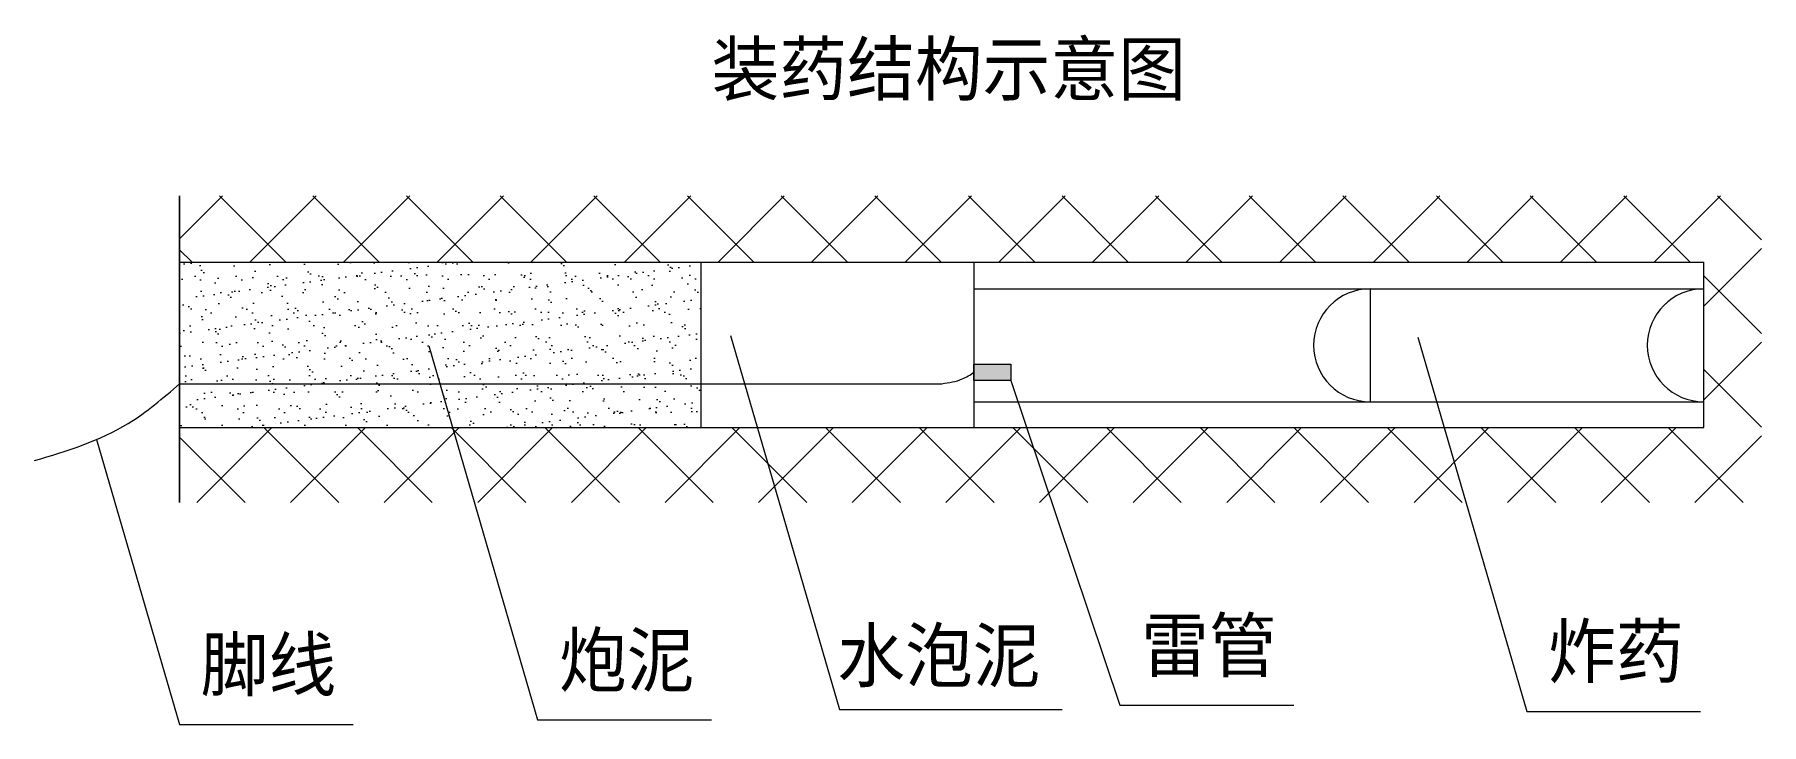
# Model space of a CAD drawing. Header units: metres. Extents: x 583594 to 585980, y 652244 to 655205.
# Drawn here: x 583594 to 585980, y 652244 to 653197 of the extents above; entities outside this region: 1.
import ezdxf

# ---------------------------------------------------------------- set-up
doc = ezdxf.new("R2010")
doc.units = ezdxf.units.M

msp = doc.modelspace()

# ---------------------------------------------------------------- hatches: boundary and pattern name
at = {"lineweight": 0}
h = msp.add_hatch(dxfattribs=at)
h.set_pattern_fill('ANSI37', color=256, scale=28.8, style=0)
h.set_pattern_definition([(45, (-575657.4, 1331943.95), (-64.657844, 64.657844), []), (135, (-575657.4, 1331943.95), (-64.657844, -64.657844), [])])
h.paths.add_polyline_path([(585979.5, 652974.2), (583794.7, 652974.2), (583794.7, 652882.6), (585899.8, 652882.6), (585899.8, 652654.2), (583794.7, 652654.2), (583794.7, 652550.8), (585979.5, 652550.8)])
h = msp.add_hatch(dxfattribs=at)
h.set_pattern_fill('AR-SAND', color=256, scale=0.72, style=0)
h.set_pattern_definition([(37.5, (-575657.398, 1331943.947), (-1.15202253, 35.2377531), [0, -27.79776, 0, -31.0896, 0, -29.718]), (7.5, (-575657.4, 1331943.947), (32.3656764, 51.6114072), [0, -14.99616, 0, -25.05456, 0, -9.6012]), (327.5, (-575679.892, 1331943.947), (56.95145066, 0.1034773), [0, -9.144, 0, -32.9184, 0, -42.9768]), (317.5, (-575679.89, 1331943.947), (54.9760646, 16.0509113), [0, -4.572, 0, -21.57984, 0, -24.6888])])
h.paths.add_polyline_path([(584514.7, 652714.8), (584514.7, 652882.6), (583794.7, 652882.6), (583794.7, 652714.8)])
h.paths.add_polyline_path([(584153.9, 652714.8), (584171.5, 652654.2), (584514.7, 652654.2), (584514.7, 652714.8)])
h.paths.add_polyline_path([(583794.7, 652714.8), (583794.7, 652654.2), (584171.5, 652654.2), (584153.9, 652714.8)])
msp.add_hatch(color=256, dxfattribs=at).paths.add_polyline_path([(584942.9, 652719.1), (584942.9, 652741.9), (584891.8, 652741.9), (584891.8, 652719.1)])

# ---------------------------------------------------------------- linework, layer by layer
for p, q in [((583794.7, 652974.2), (583794.7, 652550.8)), ((583794.7, 652550.8), (583794.7, 652974.2)), ((583794.7, 652882.6), (585899.8, 652882.6)), ((584514.7, 652882.6), (584514.7, 652654.2)), ((584891.8, 652882.6), (584891.8, 652654.2)), ((584891.8, 652882.6), (584891.8, 652654.2)), ((585899.8, 652654.2), (585899.8, 652882.6)), ((584891.8, 652845.9), (585899.8, 652845.9)), ((585439, 652845.9), (585439, 652689.8)), ((583794.7, 652714.8), (584847.5, 652714.8)), ((584891.8, 652689.8), (585899.8, 652689.8)), ((583794.7, 652654.2), (585899.8, 652654.2))]:
    msp.add_line(p, q, dxfattribs=at)
for points in [[(584555.7, 652781.3), (584706.2, 652265), (585013.6, 652265)], [(585504.9, 652778.9), (585655.4, 652262.5), (585895.5, 652262.5)], [(584138.7, 652766.9), (584289.1, 652250.6), (584529.3, 652250.6)], [(584942.9, 652719.1), (585093.3, 652270.8), (585333.4, 652270.8)], [(583679.8, 652637.7), (583794.4, 652244.4), (584034.5, 652244.4)]]:
    msp.add_lwpolyline(points, dxfattribs=at)
msp.add_lwpolyline([(584891.8, 652741.9), (584942.9, 652741.9), (584942.9, 652719.1), (584891.8, 652719.1)], close=True, dxfattribs=at)
for centre in [(585439, 652767.8), (585899.8, 652767.8)]:
    msp.add_arc(centre, 78, 90, 270, dxfattribs=at)
for points, knots in [([(584847.5, 652714.8), (584857.2, 652716.2), (584873.1, 652718.5), (584886.6, 652727.1), (584891.8, 652730.5)], [0, 0, 0, 0, 29.061539, 47.533977, 47.533977, 47.533977, 47.533977]), ([(583594.3, 652608.6), (583639.4, 652622.3), (583713.6, 652644.7), (583771.9, 652695.1), (583794.7, 652714.8)], [0, 0, 0, 0, 139.236621, 228.966296, 228.966296, 228.966296, 228.966296])]:
    msp.add_open_spline(points, degree=3, knots=knots, dxfattribs=at)
at = {"layer": '15104尾巷图', "ltscale": 5}
msp.add_line((585328.9, 655205.3), (583828.9, 655205.3), dxfattribs=at)

# ---------------------------------------------------------------- texts
at = {"layer": '15104尾巷图', "char_height": 72, "attachment_point": 1}
for s, insert, width in [('装药结构示意图', (584529.4, 653185.4), 1073.358), ('水泡泥', (584703, 652375.7), 553.053), ('雷管', (585122.7, 652389.6), 553.053), ('炸药', (585684.8, 652381.3), 553.053), ('脚线', (583823.8, 652363.2), 553.053), ('炮泥', (584318.6, 652369.4), 553.053)]:
    msp.add_mtext(s, dxfattribs=dict(at, insert=insert, width=width))

doc.saveas('drawing.dxf')
